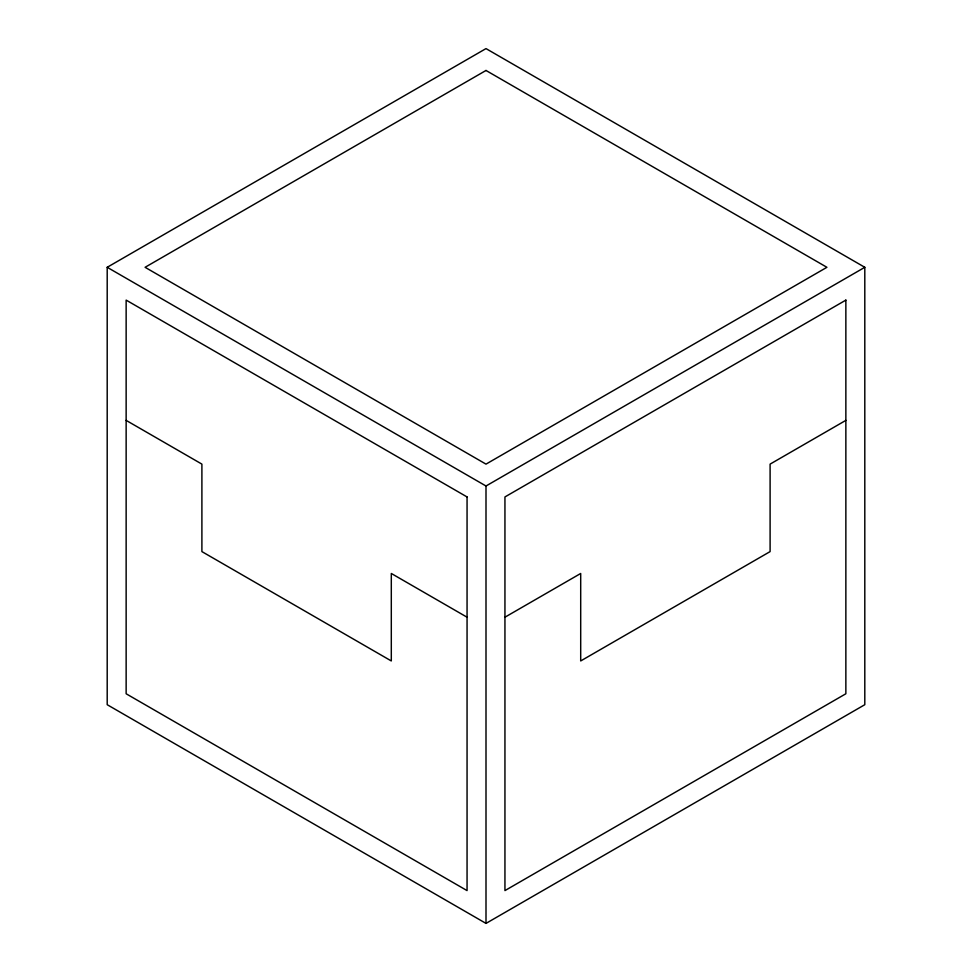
<?xml version="1.0" encoding="UTF-8"?>
<svg xmlns="http://www.w3.org/2000/svg" width="972" height="972" viewBox="0 0 972 972"><rect width="100%" height="100%" fill="white"/><g stroke="black" fill="none" stroke-linecap="round" stroke-linejoin="round"><path stroke-width="1.46" d="M107.199 267.3L486 48.6L864.801 267.3L864.801 704.7L486 923.4L107.199 704.7L107.199 267.3L486 486L864.801 267.3M504.942 617.208L580.697 573.468L580.697 660.948L770.103 551.598L770.103 464.118L845.859 420.378M126.141 420.378L201.897 464.118L201.897 551.598L391.303 660.948L391.303 573.468L467.058 617.208M486 486L486 923.4M486 70.47L145.083 267.3L486 464.13L826.917 267.3L486 70.47M845.859 300.105L504.942 496.935L504.942 890.595L845.859 693.765L845.859 300.105M467.058 496.935L126.141 300.105L126.141 693.765L467.058 890.595L467.058 496.935"/></g></svg>
